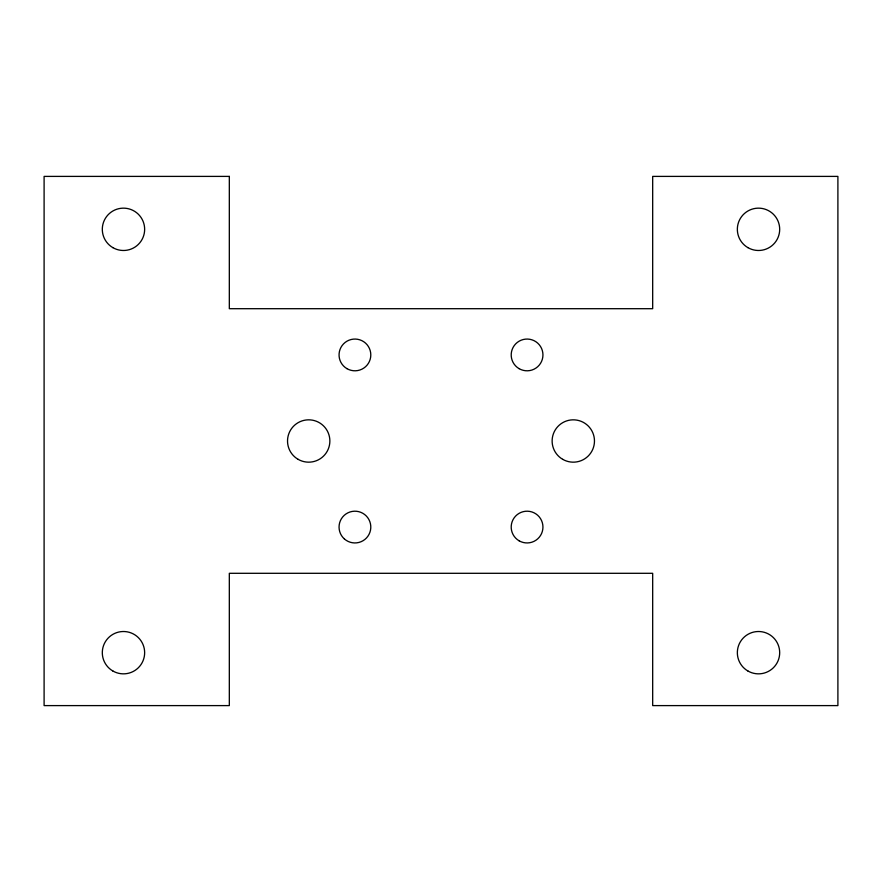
<?xml version="1.0" encoding="UTF-8"?>
<svg xmlns="http://www.w3.org/2000/svg" width="882" height="882" viewBox="0 0 882 882"><rect width="100%" height="100%" fill="white"/><g stroke="black" fill="none" stroke-linecap="round" stroke-linejoin="round"><path stroke-width="1.32" d="M229.32 176.4L44.1 176.4L44.1 705.6L229.32 705.6L229.32 573.3L652.68 573.3L652.68 705.6L837.9 705.6L837.9 176.4L652.68 176.4L652.68 308.7L229.32 308.7L229.32 176.4M112.896 671.015A21.168 21.168 0 0 0 144.648 652.68A21.168 21.168 0 0 0 112.896 634.345A21.168 21.168 0 0 0 112.896 671.015M112.896 247.655A21.168 21.168 0 0 0 144.648 229.32A21.168 21.168 0 0 0 112.896 210.985A21.168 21.168 0 0 0 112.896 247.655M747.936 247.655A21.168 21.168 0 0 0 779.688 229.32A21.168 21.168 0 0 0 747.936 210.985A21.168 21.168 0 0 0 747.936 247.655M747.936 671.015A21.168 21.168 0 0 0 779.688 652.68A21.168 21.168 0 0 0 747.936 634.345A21.168 21.168 0 0 0 747.936 671.015M346.99 368.676A15.876 15.876 0 0 0 370.804 354.928A15.876 15.876 0 0 0 346.99 341.18A15.876 15.876 0 0 0 346.99 368.676M519.134 368.676A15.876 15.876 0 0 0 542.948 354.928A15.876 15.876 0 0 0 519.134 341.18A15.876 15.876 0 0 0 519.134 368.676M519.134 540.82A15.876 15.876 0 0 0 542.948 527.072A15.876 15.876 0 0 0 519.134 513.324A15.876 15.876 0 0 0 519.134 540.82M344.399 538.957A15.876 15.876 0 0 0 370.484 530.247A15.876 15.876 0 0 0 349.9 512.012A15.876 15.876 0 0 0 344.399 538.957M298.116 459.335A21.168 21.168 0 0 0 329.868 441A21.168 21.168 0 0 0 298.116 422.665A21.168 21.168 0 0 0 298.116 459.335M562.716 459.335A21.168 21.168 0 0 0 594.468 441A21.168 21.168 0 0 0 562.716 422.665A21.168 21.168 0 0 0 562.716 459.335"/></g></svg>
